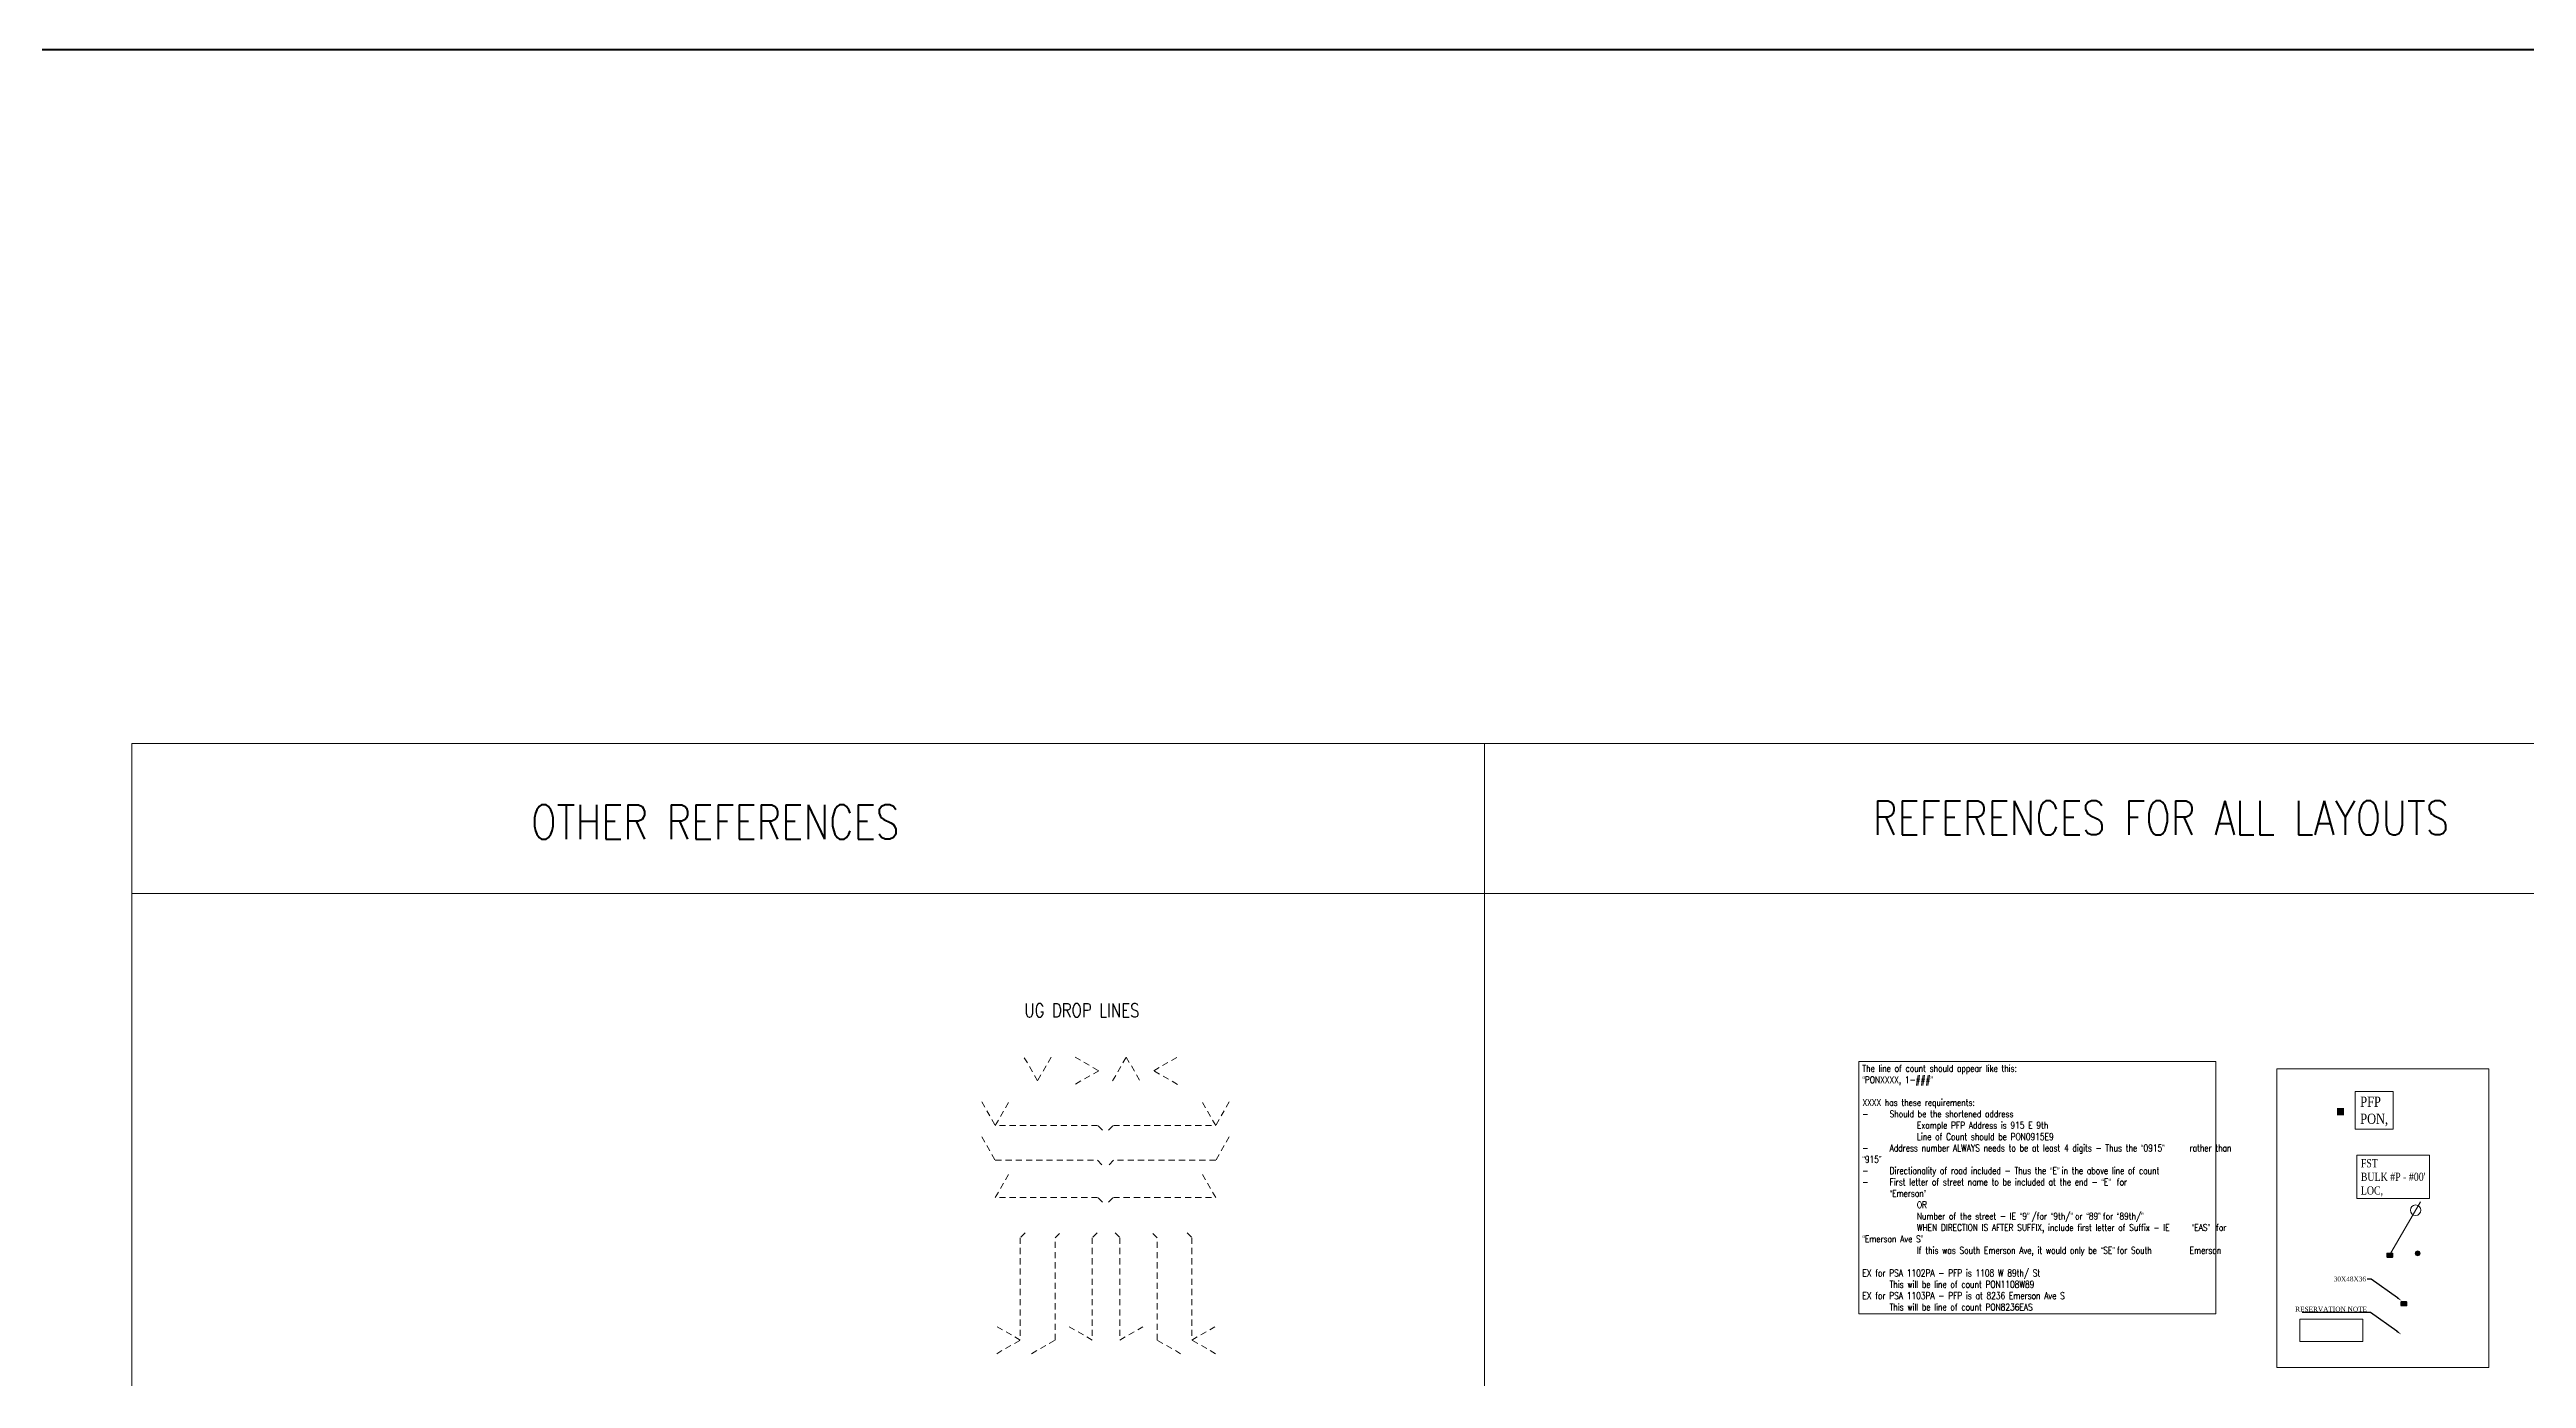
# Model space of a CAD drawing. Header units: feet. Extents: x 865220 to 5618803, y -2240498 to 1935234.
# Drawn here: x 2804008 to 2805825, y 955015 to 955990 of the extents above; entities that cross this region are included whole.
import ezdxf
from ezdxf import colors
from ezdxf.entities.mleader import LeaderData, LeaderLine
from ezdxf.enums import TextEntityAlignment as Align
from ezdxf.math import Vec2, Vec3

# ---------------------------------------------------------------- set-up
doc = ezdxf.new("R2010")
doc.units = ezdxf.units.FT
doc.header["$LTSCALE"] = 0.015
doc.header["$MEASUREMENT"] = 0
doc.set_wipeout_variables(frame=1)
doc.linetypes.add('DASHED', pattern=[5, 3, -2])
for name, color, linetype in [('DETAIL', 7, 'Continuous'), ('DROP BURIED', 7, 'DASHED'), ('PROP_TEL', 6, 'Continuous'), ('TELEPHONE STRUCT-PROP', 6, 'Continuous'), ('TERMINAL SERVING AREAS', 1, 'Continuous'), ('TERMINALS', 7, 'Continuous')]:
    doc.layers.add(name, color=color, linetype=linetype)
doc.layers.add('RUNNING LINE (UNDERGROUND)', color=10, linetype='Continuous', lineweight=40)
doc.layers.add('WORK BOUNDARY', color=110, linetype='Continuous', lineweight=40)
doc.layers.add('TEMPLATE REFERENCE', color=2, linetype='Continuous', plot=False)
doc.styles.add('Dimensions 100', font='arial.ttf')
doc.styles.add('RS332', font='romans.shx', dxfattribs={"width": 0.8})
doc.styles.add('SIMPLEX', font='times.ttf', dxfattribs={"width": 0.8})
doc.styles.get("Standard").update_dxf_attribs({"font": 'times.ttf'})
doc.styles.add('Utilities', font='arial.ttf', dxfattribs={"height": 2.5})

# ---------------------------------------------------------------- blocks, each defined once
blk = doc.blocks.new('TERMINAL')
at = {"lineweight": 5, "ltscale": 0.5, "flags": 128}
blk.add_lwpolyline([(-0.1, -0.6), (-0.1, 44.8)], dxfattribs=at)
at = {"lineweight": 5, "ltscale": 0.5}
blk.add_circle((-0.1, 37.6), 3.83, dxfattribs=at)
blk = doc.blocks.new('PFP')
at = {"color": 6}
blk.add_wipeout([(-0.121, 0.121), (0.121, 0.121), (0.121, -0.121), (-0.121, -0.121)], dxfattribs=at)
at = {"ltscale": 40, "true_color": 0xffffff}
h = blk.add_hatch(color=7, dxfattribs=at)
h.dxf.hatch_style = 1
h.paths.add_polyline_path([(-0.121, -0.121), (0.121, -0.121), (0.121, 0.121), (-0.121, 0.121)])
at = {"layer": 'RUNNING LINE (UNDERGROUND)', "color": 6, "lineweight": 0, "const_width": 0.0181, "flags": 128}
blk.add_lwpolyline([(-0.121, 0.121), (0.121, 0.121), (0.121, -0.121), (-0.121, -0.121)], close=True, dxfattribs=at)
at = {"layer": 'RUNNING LINE (UNDERGROUND)', "color": 18, "lineweight": 0, "true_color": 0x000000, "const_width": 0.0181, "flags": 128}
for points in [[(-0.084, -0.084), (0.084, 0.084)], [(-0.084, 0.084), (0.084, -0.084)]]:
    blk.add_lwpolyline(points, dxfattribs=at)
blk = doc.blocks.new('NEW HH')
at = {"ltscale": 40, "true_color": 0xffffff}
h = blk.add_hatch(color=7, dxfattribs=at)
h.dxf.hatch_style = 1
h.paths.add_polyline_path([(-0.061, -0.031, 0.414214), (-0.046, -0.046), (0.046, -0.046, 0.414214), (0.061, -0.031), (0.061, 0.031, 0.414214), (0.046, 0.046), (-0.046, 0.046, 0.414214), (-0.061, 0.031)])
at = {"layer": 'RUNNING LINE (UNDERGROUND)', "color": 6, "lineweight": 0, "const_width": 0.005, "flags": 128}
blk.add_lwpolyline([(-0.061, 0.031), (-0.061, -0.031, 0.414214), (-0.046, -0.046), (0.046, -0.046, 0.414214), (0.061, -0.031), (0.061, 0.031, 0.414214), (0.046, 0.046), (-0.046, 0.046, 0.414214)], format="xyb", close=True, dxfattribs=at)
at = {"layer": 'TELEPHONE STRUCT-PROP', "color": 18, "true_color": 0x000000, "style": 'Utilities'}
blk.add_text('HH', height=0.05, dxfattribs=at).set_placement((0, 0), align=Align.MIDDLE_CENTER)
blk = doc.blocks.new('Proposed FlowerPot')
at = {"lineweight": 5, "ltscale": 100, "true_color": 0xffffff}
h = blk.add_hatch(color=7, dxfattribs=at)
h.dxf.hatch_style = 1
h.paths.add_polyline_path([(-0.06, 0, 0.414214), (0, -0.06, 0.414214), (0.06, 0, 0.414214), (0, 0.06, 0.414214)])
at = {"lineweight": 5, "ltscale": 100}
blk.add_circle((0, 0), 0.0604, dxfattribs=at)
at = {"layer": 'RUNNING LINE (UNDERGROUND)', "color": 6, "lineweight": 5, "const_width": 0.00907, "flags": 128}
blk.add_lwpolyline([(-0.06, 0, -0.414214), (0, 0.06, -0.414214), (0.06, 0, -0.414214), (0, -0.06, -0.414214), (-0.06, 0)], format="xyb", dxfattribs=at)
at = {"color": 18, "linetype": 'ByBlock', "lineweight": 5, "ltscale": 100, "true_color": 0x000000, "style": 'Dimensions 100'}
blk.add_text('F', height=0.0744, dxfattribs=at).set_placement((-0.029, -0.037))

msp = doc.modelspace()

# ---------------------------------------------------------------- linework, layer by layer
at = {"layer": 'DROP BURIED', "lineweight": 5, "ltscale": 100}
for points in [[(2804742.9, 955250.9), (2804732.9, 955233.6), (2804722.9, 955250.9)], [(2804760.4, 955250.9), (2804777.7, 955240.9), (2804760.4, 955230.9)], [(2804787.9, 955233.6), (2804797.9, 955250.9), (2804807.9, 955233.6)], [(2804835.4, 955230.9), (2804818.1, 955240.9), (2804835.4, 955250.9)], [(2804691.9, 955218.1), (2804701.9, 955200.8), (2804711.9, 955218.1)], [(2804780.4, 955197.3), (2804776.9, 955200.8), (2804701.9, 955200.8)], [(2804785, 955197.3), (2804788.5, 955200.8), (2804863.5, 955200.8)], [(2804873.5, 955218.1), (2804863.5, 955200.8), (2804853.5, 955218.1)], [(2804691.9, 955192.5), (2804701.9, 955175.2), (2804776.9, 955175.2), (2804780.4, 955171.6)], [(2804873.5, 955192.5), (2804863.5, 955175.2), (2804788.5, 955175.2), (2804785, 955171.6)], [(2804780.4, 955144.5), (2804776.9, 955148), (2804701.9, 955148), (2804711.9, 955165.3)], [(2804785, 955144.5), (2804788.5, 955148), (2804863.5, 955148), (2804853.5, 955165.3)], [(2804723.8, 955122), (2804720.2, 955118.4), (2804720.2, 955043.4)], [(2804728.5, 955033.4), (2804745.9, 955043.4), (2804745.9, 955118.4), (2804749.4, 955122)], [(2804776.6, 955122), (2804773, 955118.4), (2804773, 955043.4), (2804755.7, 955053.4)], [(2804789.8, 955122), (2804793.3, 955118.4), (2804793.3, 955043.4), (2804810.6, 955053.4)], [(2804837.8, 955033.4), (2804820.5, 955043.4), (2804820.5, 955118.4), (2804816.9, 955122)], [(2804842.6, 955122), (2804846.1, 955118.4), (2804846.1, 955043.4)], [(2804702.9, 955033.4), (2804720.2, 955043.4), (2804702.9, 955053.4)], [(2804863.4, 955033.4), (2804846.1, 955043.4), (2804863.4, 955053.4)]]:
    msp.add_lwpolyline(points, dxfattribs=at)
at = {"layer": 'TEMPLATE REFERENCE', "lineweight": 5}
msp.add_line((2804068.7, 955370.8), (2807044.2, 955370.8), dxfattribs=at)
for points in [[(2804068.7, 955481), (2805060.5, 955481), (2805060.5, 954542.3), (2804068.7, 954542.3)], [(2805060.5, 955481), (2806052.4, 955481), (2806052.4, 954542.3), (2805060.5, 954542.3)]]:
    msp.add_lwpolyline(points, close=True, dxfattribs=at)
at = {"layer": 'TERMINAL SERVING AREAS', "lineweight": 5, "ltscale": 1.5, "flags": 128}
msp.add_lwpolyline([(2805658.5, 955042.3), (2805658.5, 955058.6), (2805704.6, 955058.6), (2805704.6, 955042.3)], close=True, dxfattribs=at)
at = {"layer": 'WORK BOUNDARY', "lineweight": 50}
msp.add_lwpolyline([(2801784.4, 955989.8), (2813986.2, 955989.8), (2813986.2, 952089.2), (2801784.4, 952089.2)], close=True, dxfattribs=at)

# ---------------------------------------------------------------- block references
at = {"lineweight": 5}
for name, p, xscale, yscale, zscale in [('NEW HH', (2805724.5, 955105.6), 40, 40, 40), ('Proposed FlowerPot', (2805744.9, 955107), 30, 30, 30), ('NEW HH', (2805734.8, 955070), 40, 40, 40)]:
    msp.add_blockref(name, p, dxfattribs=dict(at, xscale=xscale, yscale=yscale, zscale=zscale))
at = {"layer": 'TERMINALS', "lineweight": 5, "ltscale": 0.5, "rotation": 329.9999999999999}
msp.add_blockref('TERMINAL', (2805724.7, 955106), dxfattribs=at)

# ---------------------------------------------------------------- texts
at = {"layer": 'TEMPLATE REFERENCE', "lineweight": 5, "style": 'RS332', "width": 0.8}
for s, height, p in [('REFERENCES FOR ALL LAYOUTS', 25, (2805345.4, 955413.8)), ('OTHER REFERENCES', 25, (2804361.4, 955410.8)), ('UG DROP LINES', 10, (2804723.2, 955280.2))]:
    msp.add_text(s, height=height, dxfattribs=at).set_placement(p)

# ---------------------------------------------------------------- next in the draw order: texts
at = {"layer": 'TEMPLATE REFERENCE', "lineweight": 5, "insert": (2805337.7, 955245.1), "char_height": 5, "width": 256.758, "attachment_point": 1, "style": 'RS332', "bg_fill": 19, "box_fill_scale": 1.5, "bg_fill_color": 256, "bg_fill_transparency": 0}
msp.add_mtext('The line of count should appear like this:\\P{\\fArial|b0|i0|c0|p34;“}PONXXXX, 1-###{\\fArial|b0|i0|c0|p34;”\\P\\P}XXXX has these requirements:\\P-^IShould be the shortened address \\P^I^IExample PFP Address is 915 E 9th             \\P^I^ILine of Count should be PON0915E9\\P-^IAddress number ALWAYS needs to be at least 4 digits - Thus the {\\fArial|b0|i0|c0|p34;“}0915{\\fArial|b0|i0|c0|p34;” }^Irather than {\\fArial|b0|i0|c0|p34;“}915{\\fArial|b0|i0|c0|p34;”\\P}-^IDirectionality of road included - Thus the {\\fArial|b0|i0|c0|p34;“}E{\\fArial|b0|i0|c0|p34;” }in the above line of count\\P-^IFirst letter of street name to be included at the end - {\\fArial|b0|i0|c0|p34;“}E{\\fArial|b0|i0|c0|p34;” } for\\P^I{\\fArial|b0|i0|c0|p34;“}Emerson{\\fArial|b0|i0|c0|p34;”} \\P^I^IOR\\P^I^INumber of the street - IE {\\fArial|b0|i0|c0|p34;“}9{\\fArial|b0|i0|c0|p34;” }/for {\\fArial|b0|i0|c0|p34;“}9th/{\\fArial|b0|i0|c0|p34;” }or {\\fArial|b0|i0|c0|p34;“}89{\\fArial|b0|i0|c0|p34;” }for {\\fArial|b0|i0|c0|p34;“}89th/{\\fArial|b0|i0|c0|p34;”\\P}^I^IWHEN DIRECTION IS AFTER SUFFIX, include first letter of Suffix - IE {\\fArial|b0|i0|c0|p34;^I^I“}EAS{\\fArial|b0|i0|c0|p34;” }^Ifor {\\fArial|b0|i0|c0|p34;“}Emerson Ave S{\\fArial|b0|i0|c0|p34;”\\P}^I^IIf this was South Emerson Ave, it would only be {\\fArial|b0|i0|c0|p34;“}SE{\\fArial|b0|i0|c0|p34;” }for South ^I^IEmerson\\P\\PEX for PSA 1102PA - PFP is 1108 W 89th/ St\\P^IThis will be line of count PON1108W89\\PEX for PSA 1103PA - PFP is at 8236 Emerson Ave S\\P^IThis will be line of count PON8236EAS', dxfattribs=at)
at = {"layer": 'TERMINALS', "lineweight": 5, "ltscale": 0.5, "insert": (2805703.2, 955176.1), "char_height": 6, "attachment_point": 1, "style": 'SIMPLEX', "bg_fill": 19, "box_fill_scale": 1.5, "bg_fill_color": 256, "bg_fill_transparency": 0}
msp.add_mtext("FST\\PBULK #P - #00'\\PLOC,", dxfattribs=at)

# ---------------------------------------------------------------- next in the draw order: linework, layer by layer
at = {"layer": 'TEMPLATE REFERENCE', "lineweight": 5, "ltscale": 1.5}
msp.add_lwpolyline([(2805641.7, 955242.4), (2805797.1, 955242.4), (2805797.1, 955023.2), (2805641.7, 955023.2)], close=True, dxfattribs=at)

# ---------------------------------------------------------------- next in the draw order: block references
at = {"layer": 'PROP_TEL', "lineweight": 5, "xscale": 20, "yscale": 20, "zscale": 20}
msp.add_blockref('PFP', (2805688.4, 955210.9), dxfattribs=at)

# ---------------------------------------------------------------- next in the draw order: leaders
at = {"layer": 'DETAIL', "lineweight": 5, "ltscale": 5}
ml = msp.add_multileader_mtext('Standard', dxfattribs=at)
ml.set_content('30X48X36', color=256)
ml.set_leader_properties()
ml.build(insert=Vec2(0, 0))
ml.multileader.update_dxf_attribs({"has_text_frame": 1, "text_left_attachment_type": 2, "text_right_attachment_type": 2, "dogleg_length": 3})
ctx = ml.context
ctx.base_point, ctx.char_height, ctx.landing_gap_size, ctx.plane_origin = Vec3(2805682.4, 955088.1), 3.5, 1.5, Vec3(2805757.6, 955104.9)
ctx.left_attachment, ctx.right_attachment, ctx.text_align_type = 2, 2, 1
notes = []
notes.append((ctx, [(0, (1, 1, 0), (2805710.9, 955088.1), (-1, 0), 3, [(0, [(2805733.4, 955072)], 0, [])])]))
ctx.mtext.insert, ctx.mtext.alignment, ctx.mtext.flow_direction = Vec3(2805695.2, 955089.9), 2, 5
ctx.mtext.has_bg_fill, ctx.mtext.bg_color, ctx.mtext.bg_scale_factor, ctx.mtext.bg_transparency, ctx.mtext.use_window_bg_color = 1, -1027028792, 1.5, 0, 1
for ctx, leaders in notes:
    for number, flags, end, landing, length, lines in leaders:
        leader = LeaderData()
        leader.index, (leader.has_last_leader_line, leader.has_dogleg_vector, leader.attachment_direction) = number, flags
        leader.last_leader_point, leader.dogleg_vector, leader.dogleg_length = Vec3(end), Vec3(landing), length
        for number, points, colour, breaks in lines:
            line = LeaderLine()
            line.index, line.vertices, line.color, line.breaks = number, Vec3.list(points), colors.encode_raw_color(colour), breaks
            leader.lines.append(line)
        ctx.leaders.append(leader)

# ---------------------------------------------------------------- next in the draw order: texts
at = {"layer": 'PROP_TEL', "lineweight": 5, "ltscale": 0.5, "insert": (2805702.8, 955221.9), "char_height": 7.5, "attachment_point": 1, "style": 'SIMPLEX', "bg_fill": 19, "box_fill_scale": 1.5, "bg_fill_color": 256, "bg_fill_transparency": 0}
msp.add_mtext('PFP\\PPON,', dxfattribs=at)

# ---------------------------------------------------------------- next in the draw order: leaders
at = {"layer": 'DETAIL', "lineweight": 5, "ltscale": 5}
ml = msp.add_multileader_mtext('Standard', dxfattribs=at)
ml.set_content('RESERVATION NOTE', color=256)
ml.set_leader_properties()
ml.build(insert=Vec2(0, 0))
ml.multileader.update_dxf_attribs({"text_left_attachment_type": 5, "text_right_attachment_type": 5, "dogleg_length": 3})
ctx = ml.context
ctx.base_point, ctx.char_height, ctx.landing_gap_size, ctx.plane_origin = Vec3(2805653.6, 955063.6), 3.5, 1.5, Vec3(2805757.1, 955080.5)
ctx.left_attachment, ctx.right_attachment = 5, 5
notes = []
notes.append((ctx, [(0, (1, 1, 0), (2805710.4, 955063.6), (-1, 0), 3, [(0, [(2805732.8, 955047.5)], 0, [])])]))
ctx.mtext.insert, ctx.mtext.flow_direction = Vec3(2805655.1, 955067.8), 5
ctx.mtext.has_bg_fill, ctx.mtext.bg_color, ctx.mtext.bg_scale_factor, ctx.mtext.bg_transparency, ctx.mtext.use_window_bg_color = 1, -1027028792, 1.5, 0, 1
for ctx, leaders in notes:
    for number, flags, end, landing, length, lines in leaders:
        leader = LeaderData()
        leader.index, (leader.has_last_leader_line, leader.has_dogleg_vector, leader.attachment_direction) = number, flags
        leader.last_leader_point, leader.dogleg_vector, leader.dogleg_length = Vec3(end), Vec3(landing), length
        for number, points, colour, breaks in lines:
            line = LeaderLine()
            line.index, line.vertices, line.color, line.breaks = number, Vec3.list(points), colors.encode_raw_color(colour), breaks
            leader.lines.append(line)
        ctx.leaders.append(leader)

doc.saveas('drawing.dxf')
